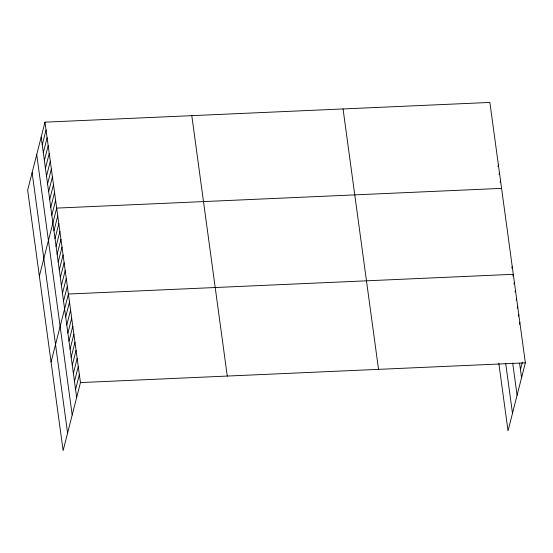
<?xml version="1.0" encoding="UTF-8"?>
<svg xmlns="http://www.w3.org/2000/svg" width="553" height="553" viewBox="0 0 553 553"><rect width="100%" height="100%" fill="white"/><g stroke="black" fill="none" stroke-linecap="round" stroke-linejoin="round"><path stroke-width="0.83" d="M44.98 122.165L27.65 190.156L63.125 450.564L80.455 382.579L44.98 122.165L489.875 102.436L525.35 362.844L508.02 430.835L498.813 363.224M42.249 144.865L46.044 129.983M43.314 152.676L47.109 137.794M44.378 160.494L48.173 145.605M45.443 168.306L49.238 153.416M46.507 176.117L50.302 161.227M47.572 183.928L51.367 169.038M48.636 191.739L52.431 176.856M49.701 199.55L53.496 184.667M50.765 207.368L54.56 192.479M51.83 215.179L55.625 200.29M39.36 276.085L56.683 208.101L501.585 188.373M53.952 230.801L57.747 215.912M55.017 238.613L58.812 223.73M56.081 246.424L59.876 231.541M57.146 254.242L60.941 239.352M58.21 262.053L62.005 247.163M59.275 269.864L63.07 254.974M60.339 277.675L64.134 262.786M61.404 285.486L65.199 270.604M62.468 293.297L66.263 278.415M63.533 301.115L67.328 286.226M51.063 362.021L68.392 294.037L513.288 274.309L512.866 275.961M65.696 316.973L69.491 302.083M66.789 325.026L70.584 310.136M67.888 333.072L71.683 318.182M68.98 341.118L72.775 326.235M70.079 349.171L73.874 334.282M71.178 357.217L74.973 342.335M72.27 365.27L76.065 350.381M73.369 373.316L77.164 358.427M74.468 381.363L78.263 366.48M75.561 389.416L79.356 374.526M497.97 166.591L498.391 164.932M499.034 174.402L499.456 172.75M500.099 182.214L500.52 180.561M511.802 268.15L512.223 266.498M513.965 284.014L514.387 282.355M515.057 292.06L515.479 290.408M516.156 300.106L516.578 298.454M517.255 308.159L517.677 306.5M518.348 316.205L518.769 314.553M519.447 324.258L519.868 322.599M520.456 369.687L522.357 362.243M80.455 382.579L525.35 362.844M519.585 363.245L521.555 377.734M512.7 363.058L517.09 395.257M505.691 363.404L512.486 413.312M343.06 108.948L378.535 369.356M191.794 115.653L227.269 376.068M41.185 137.054L76.66 397.462M36.719 154.577L72.194 414.985M32.115 172.633L67.59 433.04"/></g></svg>
